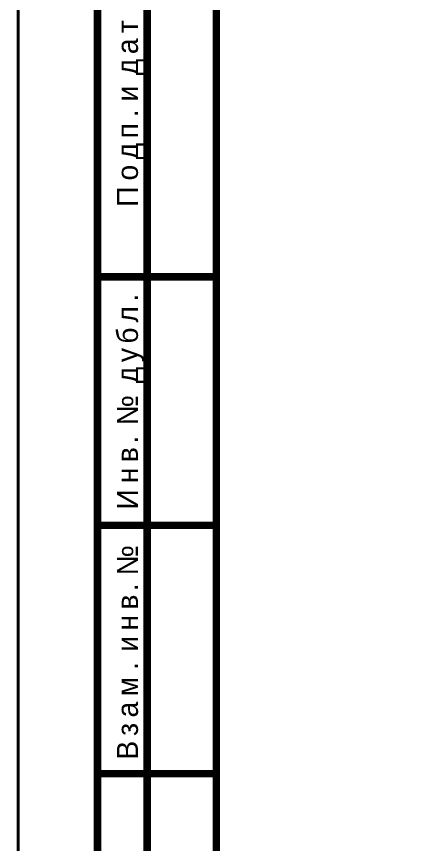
# Model space of a CAD drawing. Header units: millimetres. Extents: x 0 to 420, y 0 to 297.
# Drawn here: x -0.1 to 41.4, y 60.9 to 144.2 of the extents above; entities that cross this region are included whole.
import ezdxf

# ---------------------------------------------------------------- set-up
doc = ezdxf.new("R2010")
doc.units = ezdxf.units.MM
doc.layers.add('Sheet', color=255, linetype='Continuous')

msp = doc.modelspace()

# ---------------------------------------------------------------- linework, layer by layer
at = {"layer": 'Sheet'}
for points, const_width in [([(0.099, 297), (419.901, 297), (419.901, 0), (0.099, 0), (0.099, 297)], 0.3), ([(0.099, 297), (419.901, 297), (419.901, 0), (0.099, 0), (0.099, 297)], 0.3), ([(0.099, 297), (0.099, 0), (419.901, 0), (419.901, 297), (0.099, 297), (0.099, 297)], 0.0991), ([(0.099, 297), (0.099, 0), (419.901, 0), (419.901, 297), (0.099, 297), (0.099, 297)], 0.0991), ([(20.093, 291.999), (414.919, 291.999), (414.919, 7.998), (20.093, 7.998), (20.093, 291.999)], 0.749), ([(8.11, 152.987), (20.093, 152.987), (20.093, 7.998), (8.11, 7.998), (8.11, 152.987)], 0.749)]:
    msp.add_lwpolyline(points, close=True, dxfattribs=dict(at, const_width=const_width))
at = {"layer": 'Sheet', "const_width": 0.749}
for points in [[(13.108, 152.987), (13.108, 7.998)], [(8.11, 117.999), (20.093, 117.999)], [(8.11, 92.995), (20.093, 92.995)], [(8.11, 67.991), (20.093, 67.991)]]:
    msp.add_lwpolyline(points, dxfattribs=at)

# ---------------------------------------------------------------- texts
at = {"layer": 'Sheet'}
for s, p in [('т', (12.182, 142.539)), ('а', (12.182, 140.419)), ('д', (12.182, 138.3)), ('и', (12.182, 135.65)), ('.', (12.182, 134.061)), ('п', (12.182, 131.941)), ('д', (12.182, 129.822)), ('о', (12.182, 127.702)), ('П', (12.182, 125.053)), ('.', (12.182, 115.515)), ('л', (12.182, 113.395)), ('б', (12.182, 111.276)), ('у', (12.182, 109.421)), ('д', (12.182, 107.302)), ('№', (12.182, 103.062)), ('.', (12.182, 101.208)), ('в', (12.182, 99.353)), ('н', (12.182, 97.234)), ('И', (12.182, 94.584)), ('№', (12.182, 87.961)), ('.', (12.182, 86.371)), ('в', (12.182, 84.517)), ('н', (12.182, 82.397)), ('и', (12.182, 80.277)), ('.', (12.182, 78.423)), ('м', (12.182, 75.773)), ('а', (12.182, 73.654)), ('з', (12.182, 71.799)), ('В', (12.182, 69.415))]:
    msp.add_text(s, height=2.12, rotation=90, dxfattribs=at).set_placement(p)

doc.saveas('drawing.dxf')
